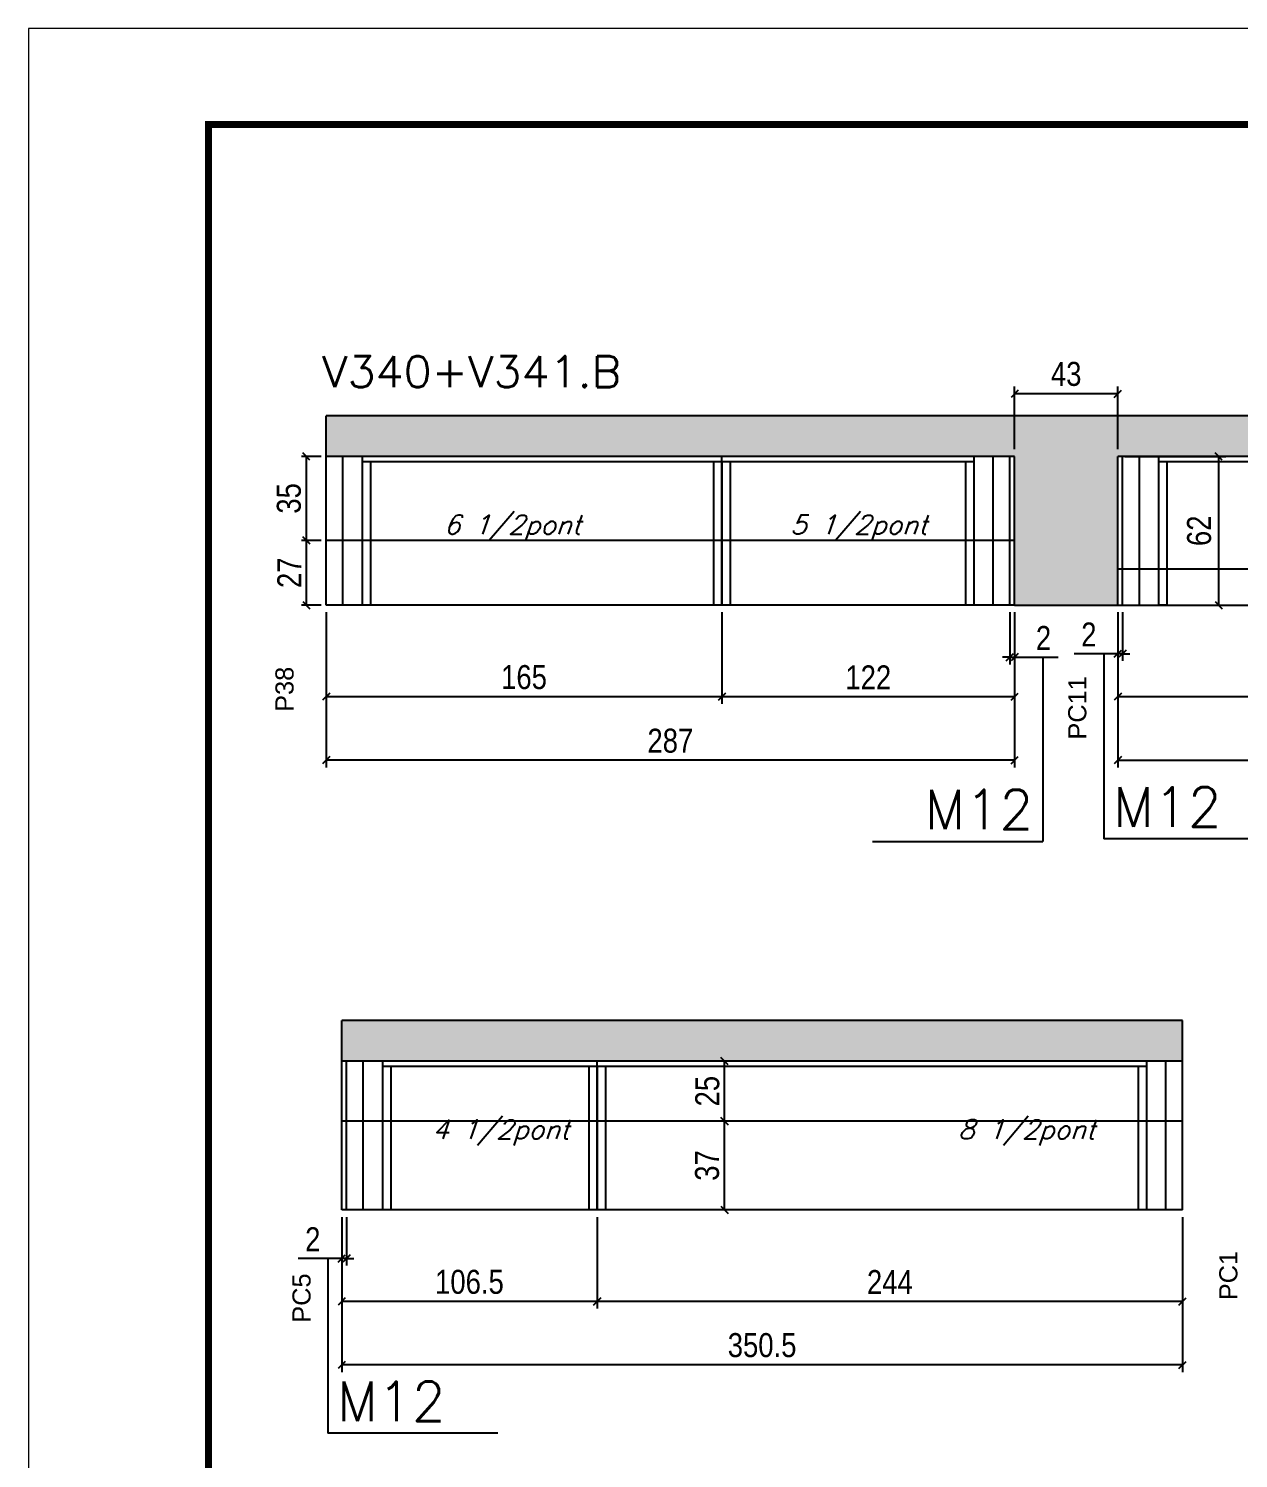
# Model space of a CAD drawing. Extents: x -3394 to 16474, y -5031 to 14397.
# Drawn here: x 4272 to 4777, y -1131 to -535 of the extents above; entities that cross this region are included whole.
import ezdxf

# ---------------------------------------------------------------- set-up
doc = ezdxf.new("R2010")
doc.units = 0
doc.linetypes.add('DASHED', pattern=[0.75, 0.5, -0.25])
doc.layers.get('0').update_dxf_attribs({"linetype": 'CONTINUOUS'})
doc.layers.get('Defpoints').update_dxf_attribs({"linetype": 'CONTINUOUS'})
for name, color, linetype in [('COTA', 241, 'CONTINUOUS'), ('NOMENCLATURA', 7, 'CONTINUOUS'), ('Painéis', 200, 'CONTINUOUS'), ('SARR_2.2x7', 40, 'CONTINUOUS'), ('SARR_3.5x7', 81, 'CONTINUOUS'), ('texto', 7, 'CONTINUOUS')]:
    doc.layers.add(name, color=color, linetype=linetype)
for name, color, linetype, lineweight in [('Folhas', 255, 'CONTINUOUS', 9), ('SARRAFO DE PRESSAO', 251, 'DASHED', 9), ('Texto Seção', 7, 'CONTINUOUS', 15)]:
    doc.layers.add(name, color=color, linetype=linetype, lineweight=lineweight)
doc.styles.add('ARIAL', font='arial.ttf')
doc.styles.add('COTA TECNICA', font='techl___.ttf', dxfattribs={"height": 10})
doc.styles.add('REGUA-120', font='ROMANS.shx', dxfattribs={"height": 15})
doc.styles.add('ROMANS', font='romans.shx')
doc.styles.get("Standard").update_dxf_attribs({"font": 'ROMANS.SHX'})
doc.dimstyles.new('PAINEL', dxfattribs={"dimtxt": 10, "dimasz": 3, "dimexe": 3, "dimexo": 3, "dimgap": 3, "dimtad": 1, "dimdec": 1, "dimzin": 12, "dimdsep": 46, "dimtxsty": 'COTA TECNICA', "dimblk1": 'OBLIQUE', "dimblk2": 'OBLIQUE', "dimsah": 1, "dimcen": 0.9, "dimclrd": 4, "dimclre": 4, "dimclrt": 240, "dimadec": 1, "dimazin": 3, "dimtfac": 1, "dimtdec": 1, "dimtmove": 0, "dimatfit": 3, "dimfxl": 1, "dimtolj": 1, "dimtzin": 12, "dimarcsym": 0})
pattern_1 = [(50, (-482.792, -6010.598), (9.1092334, -0.796954), [0.9525, -10.4775]), (355, (-482.792, -6010.598), (-1.762171, 9.552842), [0.762, -8.382029]), (100.45144, (-482.033, -6010.665), (7.347062, 8.755888), [0.8095, -8.904512]), (46.1842, (-482.792, -6008.058), (13.553952, -2.102116), [1.42875, -15.71625]), (96.63556, (-481.662, -6008.233), (11.870207, 12.371306), [1.21425, -13.35678]), (351.18415, (-482.792, -6008.058), (11.870207, 12.371306), [1.142998, -12.572987]), (21, (-481.522, -6008.693), (7.5807196, -5.11326), [0.9525, -10.4775]), (326, (-481.522, -6008.693), (3.090101, 9.209398), [0.762, -8.382]), (71.45144, (-480.89, -6009.119), (10.670821, 4.096138), [0.8095, -8.904497]), (37.5, (-482.792, -6010.5983), (0.1544302, 4.227752), [0, -8.2804, 0, -8.509, 0, -8.41375]), (7.5, (-482.792, -6010.5983), (3.340983, 5.0090287), [0, -4.8514, 0, -8.0899, 0, -3.20675]), (327.5, (-485.624, -6010.5983), (6.7795298, -0.2864372), [0, -3.175, 0, -9.906, 0, -13.1445]), (317.5, (-486.894, -6010.598), (7.406459, 1.2713246), [0, -4.1275, 0, -6.5786, 0, -9.3345])]

# ---------------------------------------------------------------- blocks, each defined once
blk = doc.blocks.new('9999999999')
at = {"layer": 'Folhas'}
blk.add_lwpolyline([(98138.98, 34190.21), (99623.98, 34190.21), (99623.98, 35240.21), (98138.98, 35240.21)], close=True, dxfattribs=at)
at = {"layer": 'Folhas', "color": 30, "const_width": 3}
blk.add_lwpolyline([(98213.98, 34230.21), (99583.98, 34230.21), (99583.98, 35200.21), (98213.98, 35200.21)], close=True, dxfattribs=at)
blk = doc.blocks.new('_Oblique')
at = {"color": 0, "linetype": 'ByBlock', "lineweight": -2}
blk.add_line((-0.5, -0.5), (0.5, 0.5), dxfattribs=at)
blk = doc.blocks.new('*D1767')
at = {"layer": 'COTA', "color": 4, "linetype": 'ByBlock', "lineweight": -2, "transparency": 16777216}
for p, q in [((4726.23, -778.33), (4726.23, -816.52)), ((4940.73, -778.33), (4940.73, -816.52)), ((4940.73, -813.52), (4726.23, -813.52))]:
    blk.add_line(p, q, dxfattribs=at)
at = {"layer": 'Defpoints', "color": 0, "linetype": 'ByBlock', "transparency": 16777216}
for p in [(4726.23, -775.33), (4940.73, -775.33), (4726.23, -813.52)]:
    blk.add_point(p, dxfattribs=at)
at = {"layer": 'COTA', "color": 4, "linetype": 'ByBlock', "lineweight": -2, "transparency": 16777216, "xscale": 3, "yscale": 3, "zscale": 3, "rotation": 180}
blk.add_blockref('_Oblique', (4726.23, -813.52), dxfattribs=at)
at = {"layer": 'COTA', "color": 4, "linetype": 'ByBlock', "lineweight": -2, "transparency": 16777216, "xscale": 3, "yscale": 3, "zscale": 3}
blk.add_blockref('_Oblique', (4940.73, -813.52), dxfattribs=at)
at = {"layer": 'COTA', "color": 240, "linetype": 'ByBlock', "transparency": 16777216, "insert": (4833.48, -805.41), "char_height": 10, "attachment_point": 5, "style": 'COTA TECNICA'}
blk.add_mtext('\\A1;214.5', dxfattribs=at)
blk = doc.blocks.new('*D1768')
at = {"layer": 'COTA', "color": 4, "linetype": 'ByBlock', "lineweight": -2, "transparency": 16777216}
for p, q in [((4396.23, -778.33), (4396.23, -843.02)), ((4683.23, -778.33), (4683.23, -843.02)), ((4683.23, -840.02), (4396.23, -840.02))]:
    blk.add_line(p, q, dxfattribs=at)
at = {"layer": 'Defpoints', "color": 0, "linetype": 'ByBlock', "transparency": 16777216}
for p in [(4396.23, -775.33), (4683.23, -775.33), (4396.23, -840.02)]:
    blk.add_point(p, dxfattribs=at)
at = {"layer": 'COTA', "color": 4, "linetype": 'ByBlock', "lineweight": -2, "transparency": 16777216, "xscale": 3, "yscale": 3, "zscale": 3, "rotation": 180}
blk.add_blockref('_Oblique', (4396.23, -840.02), dxfattribs=at)
at = {"layer": 'COTA', "color": 4, "linetype": 'ByBlock', "lineweight": -2, "transparency": 16777216, "xscale": 3, "yscale": 3, "zscale": 3}
blk.add_blockref('_Oblique', (4683.23, -840.02), dxfattribs=at)
at = {"layer": 'COTA', "color": 240, "linetype": 'ByBlock', "transparency": 16777216, "insert": (4539.73, -831.92), "char_height": 10, "attachment_point": 5, "style": 'COTA TECNICA'}
blk.add_mtext('\\A1;287', dxfattribs=at)
blk = doc.blocks.new('*D1769')
at = {"layer": 'COTA', "color": 4, "linetype": 'ByBlock', "lineweight": -2, "transparency": 16777216}
for p, q in [((4561.23, -778.33), (4561.23, -816.52)), ((4683.23, -778.33), (4683.23, -816.52)), ((4683.23, -813.52), (4561.23, -813.52))]:
    blk.add_line(p, q, dxfattribs=at)
at = {"layer": 'Defpoints', "color": 0, "linetype": 'ByBlock', "transparency": 16777216}
for p in [(4561.23, -775.33), (4683.23, -775.33), (4561.23, -813.52)]:
    blk.add_point(p, dxfattribs=at)
at = {"layer": 'COTA', "color": 4, "linetype": 'ByBlock', "lineweight": -2, "transparency": 16777216, "xscale": 3, "yscale": 3, "zscale": 3, "rotation": 180}
blk.add_blockref('_Oblique', (4561.23, -813.52), dxfattribs=at)
at = {"layer": 'COTA', "color": 4, "linetype": 'ByBlock', "lineweight": -2, "transparency": 16777216, "xscale": 3, "yscale": 3, "zscale": 3}
blk.add_blockref('_Oblique', (4683.23, -813.52), dxfattribs=at)
at = {"layer": 'COTA', "color": 240, "linetype": 'ByBlock', "transparency": 16777216, "insert": (4622.23, -805.46), "char_height": 10, "attachment_point": 5, "style": 'COTA TECNICA'}
blk.add_mtext('\\A1;122', dxfattribs=at)
blk = doc.blocks.new('*D1770')
at = {"layer": 'COTA', "color": 4, "linetype": 'ByBlock', "lineweight": -2, "transparency": 16777216}
for p, q in [((4396.23, -778.33), (4396.23, -816.52)), ((4561.23, -778.33), (4561.23, -816.52)), ((4561.23, -813.52), (4396.23, -813.52))]:
    blk.add_line(p, q, dxfattribs=at)
at = {"layer": 'Defpoints', "color": 0, "linetype": 'ByBlock', "transparency": 16777216}
for p in [(4396.23, -775.33), (4561.23, -775.33), (4396.23, -813.52)]:
    blk.add_point(p, dxfattribs=at)
at = {"layer": 'COTA', "color": 4, "linetype": 'ByBlock', "lineweight": -2, "transparency": 16777216, "xscale": 3, "yscale": 3, "zscale": 3, "rotation": 180}
blk.add_blockref('_Oblique', (4396.23, -813.52), dxfattribs=at)
at = {"layer": 'COTA', "color": 4, "linetype": 'ByBlock', "lineweight": -2, "transparency": 16777216, "xscale": 3, "yscale": 3, "zscale": 3}
blk.add_blockref('_Oblique', (4561.23, -813.52), dxfattribs=at)
at = {"layer": 'COTA', "color": 240, "linetype": 'ByBlock', "transparency": 16777216, "insert": (4478.73, -805.41), "char_height": 10, "attachment_point": 5, "style": 'COTA TECNICA'}
blk.add_mtext('\\A1;165', dxfattribs=at)
blk = doc.blocks.new('*D1771')
at = {"layer": 'COTA', "color": 4, "lineweight": -2, "transparency": 16777216}
for p, q in [((4683.23, -710.33), (4683.23, -684.2)), ((4726.23, -710.33), (4726.23, -684.2)), ((4726.23, -687.2), (4683.23, -687.2))]:
    blk.add_line(p, q, dxfattribs=at)
at = {"layer": 'Defpoints', "color": 0, "transparency": 16777216}
for p in [(4683.23, -687.2), (4683.23, -713.33), (4726.23, -713.33)]:
    blk.add_point(p, dxfattribs=at)
at = {"layer": 'COTA', "color": 4, "lineweight": -2, "transparency": 16777216, "xscale": 3, "yscale": 3, "zscale": 3, "rotation": 180}
blk.add_blockref('_Oblique', (4683.23, -687.2), dxfattribs=at)
at = {"layer": 'COTA', "color": 4, "lineweight": -2, "transparency": 16777216, "xscale": 3, "yscale": 3, "zscale": 3}
blk.add_blockref('_Oblique', (4726.23, -687.2), dxfattribs=at)
at = {"layer": 'COTA', "color": 240, "transparency": 16777216, "insert": (4704.73, -678.98), "char_height": 10, "attachment_point": 5, "style": 'COTA TECNICA'}
blk.add_mtext('\\A1;43', dxfattribs=at)
blk = doc.blocks.new('*D1789')
at = {"layer": 'COTA', "color": 4, "lineweight": -2, "transparency": 16777216}
for p, q in [((4729.23, -713.33), (4771.29, -713.33)), ((4768.29, -713.33), (4768.29, -775.33)), ((4729.23, -775.33), (4771.29, -775.33))]:
    blk.add_line(p, q, dxfattribs=at)
at = {"layer": 'Defpoints', "color": 0, "transparency": 16777216}
for p in [(4726.23, -713.33), (4726.23, -775.33), (4768.29, -775.33)]:
    blk.add_point(p, dxfattribs=at)
at = {"layer": 'COTA', "color": 4, "lineweight": -2, "transparency": 16777216, "xscale": 3, "yscale": 3, "zscale": 3}
for p, rotation in [((4768.29, -713.33), 90), ((4768.29, -775.33), 270)]:
    blk.add_blockref('_Oblique', p, dxfattribs=dict(at, rotation=rotation))
at = {"layer": 'COTA', "color": 240, "transparency": 16777216, "insert": (4760.19, -744.33), "char_height": 10, "attachment_point": 5, "rotation": 90, "style": 'COTA TECNICA'}
blk.add_mtext('\\A1;62', dxfattribs=at)
blk = doc.blocks.new('*D1790')
at = {"layer": 'COTA', "color": 4, "lineweight": -2, "transparency": 16777216}
for p, q in [((4726.23, -778.33), (4726.23, -843.02)), ((5186.73, -778.33), (5186.73, -843.02)), ((4726.23, -840.02), (5186.73, -840.02))]:
    blk.add_line(p, q, dxfattribs=at)
at = {"layer": 'Defpoints', "color": 0, "transparency": 16777216}
for p in [(4726.23, -775.33), (5186.73, -775.33), (5186.73, -840.02)]:
    blk.add_point(p, dxfattribs=at)
at = {"layer": 'COTA', "color": 4, "lineweight": -2, "transparency": 16777216, "xscale": 3, "yscale": 3, "zscale": 3, "rotation": 180}
blk.add_blockref('_Oblique', (4726.23, -840.02), dxfattribs=at)
at = {"layer": 'COTA', "color": 4, "lineweight": -2, "transparency": 16777216, "xscale": 3, "yscale": 3, "zscale": 3}
blk.add_blockref('_Oblique', (5186.73, -840.02), dxfattribs=at)
at = {"layer": 'COTA', "color": 240, "transparency": 16777216, "insert": (4956.48, -831.91), "char_height": 10, "attachment_point": 5, "style": 'COTA TECNICA'}
blk.add_mtext('\\A1;460.5', dxfattribs=at)
blk = doc.blocks.new('*D1778')
at = {"layer": 'COTA', "color": 4, "linetype": 'ByBlock', "lineweight": -2, "transparency": 16777216}
for p, q in [((4509.23, -1030.5), (4509.23, -1068.69)), ((4753.23, -1030.5), (4753.23, -1068.69)), ((4753.23, -1065.69), (4509.23, -1065.69))]:
    blk.add_line(p, q, dxfattribs=at)
at = {"layer": 'Defpoints', "color": 0, "linetype": 'ByBlock', "transparency": 16777216}
for p in [(4509.23, -1027.5), (4753.23, -1027.5), (4509.23, -1065.69)]:
    blk.add_point(p, dxfattribs=at)
at = {"layer": 'COTA', "color": 4, "linetype": 'ByBlock', "lineweight": -2, "transparency": 16777216, "xscale": 3, "yscale": 3, "zscale": 3, "rotation": 180}
blk.add_blockref('_Oblique', (4509.23, -1065.69), dxfattribs=at)
at = {"layer": 'COTA', "color": 4, "linetype": 'ByBlock', "lineweight": -2, "transparency": 16777216, "xscale": 3, "yscale": 3, "zscale": 3}
blk.add_blockref('_Oblique', (4753.23, -1065.69), dxfattribs=at)
at = {"layer": 'COTA', "color": 240, "linetype": 'ByBlock', "transparency": 16777216, "insert": (4631.23, -1057.61), "char_height": 10, "attachment_point": 5, "style": 'COTA TECNICA'}
blk.add_mtext('\\A1;244', dxfattribs=at)
blk = doc.blocks.new('*D1779')
at = {"layer": 'COTA', "color": 4, "linetype": 'ByBlock', "lineweight": -2, "transparency": 16777216}
for p, q in [((4402.73, -1030.5), (4402.73, -1068.69)), ((4509.23, -1030.5), (4509.23, -1068.69)), ((4509.23, -1065.69), (4402.73, -1065.69))]:
    blk.add_line(p, q, dxfattribs=at)
at = {"layer": 'Defpoints', "color": 0, "linetype": 'ByBlock', "transparency": 16777216}
for p in [(4402.73, -1027.5), (4509.23, -1027.5), (4402.73, -1065.69)]:
    blk.add_point(p, dxfattribs=at)
at = {"layer": 'COTA', "color": 4, "linetype": 'ByBlock', "lineweight": -2, "transparency": 16777216, "xscale": 3, "yscale": 3, "zscale": 3, "rotation": 180}
blk.add_blockref('_Oblique', (4402.73, -1065.69), dxfattribs=at)
at = {"layer": 'COTA', "color": 4, "linetype": 'ByBlock', "lineweight": -2, "transparency": 16777216, "xscale": 3, "yscale": 3, "zscale": 3}
blk.add_blockref('_Oblique', (4509.23, -1065.69), dxfattribs=at)
at = {"layer": 'COTA', "color": 240, "linetype": 'ByBlock', "transparency": 16777216, "insert": (4455.98, -1057.58), "char_height": 10, "attachment_point": 5, "style": 'COTA TECNICA'}
blk.add_mtext('\\A1;106.5', dxfattribs=at)
blk = doc.blocks.new('*D1794')
at = {"layer": 'COTA', "color": 4, "linetype": 'ByBlock', "lineweight": -2, "transparency": 16777216}
for p, q in [((4402.73, -1030.5), (4402.73, -1095.19)), ((4753.23, -1030.5), (4753.23, -1095.19)), ((4753.23, -1092.19), (4402.73, -1092.19))]:
    blk.add_line(p, q, dxfattribs=at)
at = {"layer": 'Defpoints', "color": 0, "linetype": 'ByBlock', "transparency": 16777216}
for p in [(4402.73, -1027.5), (4753.23, -1027.5), (4402.73, -1092.19)]:
    blk.add_point(p, dxfattribs=at)
at = {"layer": 'COTA', "color": 4, "linetype": 'ByBlock', "lineweight": -2, "transparency": 16777216, "xscale": 3, "yscale": 3, "zscale": 3, "rotation": 180}
blk.add_blockref('_Oblique', (4402.73, -1092.19), dxfattribs=at)
at = {"layer": 'COTA', "color": 4, "linetype": 'ByBlock', "lineweight": -2, "transparency": 16777216, "xscale": 3, "yscale": 3, "zscale": 3}
blk.add_blockref('_Oblique', (4753.23, -1092.19), dxfattribs=at)
at = {"layer": 'COTA', "color": 240, "linetype": 'ByBlock', "transparency": 16777216, "insert": (4577.98, -1083.97), "char_height": 10, "attachment_point": 5, "style": 'COTA TECNICA'}
blk.add_mtext('\\A1;350.5', dxfattribs=at)
blk = doc.blocks.new('*D1780')
at = {"layer": 'COTA', "color": 4, "lineweight": -2, "transparency": 16777216}
for p, q in [((4402.73, -1030.5), (4402.73, -1050.75)), ((4404.73, -1030.5), (4404.73, -1050.75)), ((4402.73, -1047.75), (4384.62, -1047.75)), ((4404.73, -1047.75), (4402.73, -1047.75)), ((4404.73, -1047.75), (4407.73, -1047.75))]:
    blk.add_line(p, q, dxfattribs=at)
at = {"layer": 'Defpoints', "color": 0, "transparency": 16777216}
for p in [(4402.73, -1027.5), (4404.73, -1027.5), (4402.73, -1047.75)]:
    blk.add_point(p, dxfattribs=at)
at = {"layer": 'COTA', "color": 4, "lineweight": -2, "transparency": 16777216, "xscale": 3, "yscale": 3, "zscale": 3}
blk.add_blockref('_Oblique', (4402.73, -1047.75), dxfattribs=at)
at = {"layer": 'COTA', "color": 4, "lineweight": -2, "transparency": 16777216, "xscale": 3, "yscale": 3, "zscale": 3, "rotation": 180}
blk.add_blockref('_Oblique', (4404.73, -1047.75), dxfattribs=at)
at = {"layer": 'COTA', "color": 240, "transparency": 16777216, "insert": (4390.68, -1039.75), "char_height": 10, "attachment_point": 5, "style": 'COTA TECNICA'}
blk.add_mtext('\\A1;2', dxfattribs=at)
blk = doc.blocks.new('*D1764')
at = {"layer": 'COTA', "color": 4, "lineweight": -2, "transparency": 16777216}
for p, q in [((4726.23, -778.33), (4726.23, -798.58)), ((4728.23, -778.33), (4728.23, -798.58)), ((4726.23, -795.58), (4708.12, -795.58)), ((4728.23, -795.58), (4726.23, -795.58)), ((4728.23, -795.58), (4731.23, -795.58))]:
    blk.add_line(p, q, dxfattribs=at)
at = {"layer": 'Defpoints', "color": 0, "transparency": 16777216}
for p in [(4726.23, -775.33), (4728.23, -775.33), (4726.23, -795.58)]:
    blk.add_point(p, dxfattribs=at)
at = {"layer": 'COTA', "color": 4, "lineweight": -2, "transparency": 16777216, "xscale": 3, "yscale": 3, "zscale": 3}
blk.add_blockref('_Oblique', (4726.23, -795.58), dxfattribs=at)
at = {"layer": 'COTA', "color": 4, "lineweight": -2, "transparency": 16777216, "xscale": 3, "yscale": 3, "zscale": 3, "rotation": 180}
blk.add_blockref('_Oblique', (4728.23, -795.58), dxfattribs=at)
at = {"layer": 'COTA', "color": 240, "transparency": 16777216, "insert": (4714.18, -787.58), "char_height": 10, "attachment_point": 5, "style": 'COTA TECNICA'}
blk.add_mtext('\\A1;2', dxfattribs=at)
blk = doc.blocks.new('*D1765')
at = {"layer": 'COTA', "color": 4, "lineweight": -2, "transparency": 16777216}
for p, q in [((4681.23, -778.33), (4681.23, -800.04)), ((4683.23, -778.33), (4683.23, -800.04)), ((4681.23, -797.04), (4678.23, -797.04)), ((4681.23, -797.04), (4683.23, -797.04)), ((4683.23, -797.04), (4701.34, -797.04))]:
    blk.add_line(p, q, dxfattribs=at)
at = {"layer": 'Defpoints', "color": 0, "transparency": 16777216}
for p in [(4681.23, -775.33), (4683.23, -775.33), (4683.23, -797.04)]:
    blk.add_point(p, dxfattribs=at)
at = {"layer": 'COTA', "color": 4, "lineweight": -2, "transparency": 16777216, "xscale": 3, "yscale": 3, "zscale": 3}
blk.add_blockref('_Oblique', (4681.23, -797.04), dxfattribs=at)
at = {"layer": 'COTA', "color": 4, "lineweight": -2, "transparency": 16777216, "xscale": 3, "yscale": 3, "zscale": 3, "rotation": 180}
blk.add_blockref('_Oblique', (4683.23, -797.04), dxfattribs=at)
at = {"layer": 'COTA', "color": 240, "transparency": 16777216, "insert": (4695.29, -789.04), "char_height": 10, "attachment_point": 5, "style": 'COTA TECNICA'}
blk.add_mtext('\\A1;2', dxfattribs=at)
blk = doc.blocks.new('*D2168')
at = {"layer": 'COTA', "color": 4, "linetype": 'Continuous', "lineweight": -2, "transparency": 16777216}
for p, q in [((4394.23, -713.33), (4385.96, -713.33)), ((4387.96, -713.33), (4387.96, -748.33)), ((4394.23, -748.33), (4385.96, -748.33))]:
    blk.add_line(p, q, dxfattribs=at)
at = {"layer": 'Defpoints', "color": 0, "linetype": 'Continuous', "transparency": 16777216}
for p in [(4396.23, -713.33), (4387.96, -748.33), (4396.23, -748.33)]:
    blk.add_point(p, dxfattribs=at)
at = {"layer": 'COTA', "color": 4, "linetype": 'Continuous', "lineweight": -2, "transparency": 16777216, "xscale": 3, "yscale": 3, "zscale": 3}
for p, rotation in [((4387.96, -713.33), 90), ((4387.96, -748.33), 270)]:
    blk.add_blockref('_Oblique', p, dxfattribs=dict(at, rotation=rotation))
at = {"layer": 'COTA', "color": 240, "linetype": 'Continuous', "transparency": 16777216, "insert": (4380.74, -730.83), "char_height": 10, "attachment_point": 5, "rotation": 90, "style": 'COTA TECNICA'}
blk.add_mtext('\\A1;35', dxfattribs=at)
blk = doc.blocks.new('*D2169')
at = {"layer": 'COTA', "color": 4, "linetype": 'Continuous', "lineweight": -2, "transparency": 16777216}
for p, q in [((4394.23, -748.33), (4385.96, -748.33)), ((4387.96, -748.33), (4387.96, -775.33)), ((4394.23, -775.33), (4385.96, -775.33))]:
    blk.add_line(p, q, dxfattribs=at)
at = {"layer": 'Defpoints', "color": 0, "linetype": 'Continuous', "transparency": 16777216}
for p in [(4396.23, -748.33), (4387.96, -775.33), (4396.23, -775.33)]:
    blk.add_point(p, dxfattribs=at)
at = {"layer": 'COTA', "color": 4, "linetype": 'Continuous', "lineweight": -2, "transparency": 16777216, "xscale": 3, "yscale": 3, "zscale": 3}
for p, rotation in [((4387.96, -748.33), 90), ((4387.96, -775.33), 270)]:
    blk.add_blockref('_Oblique', p, dxfattribs=dict(at, rotation=rotation))
at = {"layer": 'COTA', "color": 240, "linetype": 'Continuous', "transparency": 16777216, "insert": (4380.89, -761.83), "char_height": 10, "attachment_point": 5, "rotation": 90, "style": 'COTA TECNICA'}
blk.add_mtext('\\A1;27', dxfattribs=at)
blk = doc.blocks.new('*D2172')
at = {"layer": 'COTA', "color": 4, "linetype": 'Continuous', "lineweight": -2, "transparency": 16777216}
for p, q in [((4575.98, -990.5), (4560.29, -990.5)), ((4562.29, -1027.5), (4562.29, -990.5)), ((4575.98, -1027.5), (4560.29, -1027.5))]:
    blk.add_line(p, q, dxfattribs=at)
at = {"layer": 'Defpoints', "color": 0, "linetype": 'Continuous', "transparency": 16777216}
for p in [(4562.29, -990.5), (4577.98, -990.5), (4577.98, -1027.5)]:
    blk.add_point(p, dxfattribs=at)
at = {"layer": 'COTA', "color": 4, "linetype": 'Continuous', "lineweight": -2, "transparency": 16777216, "xscale": 3, "yscale": 3, "zscale": 3}
for p, rotation in [((4562.29, -990.5), 90), ((4562.29, -1027.5), 270)]:
    blk.add_blockref('_Oblique', p, dxfattribs=dict(at, rotation=rotation))
at = {"layer": 'COTA', "color": 240, "linetype": 'Continuous', "transparency": 16777216, "insert": (4555.07, -1009), "char_height": 10, "attachment_point": 5, "rotation": 90, "style": 'COTA TECNICA'}
blk.add_mtext('\\A1;37', dxfattribs=at)
blk = doc.blocks.new('*D2173')
at = {"layer": 'COTA', "color": 4, "linetype": 'Continuous', "lineweight": -2, "transparency": 16777216}
for p, q in [((4575.98, -965.5), (4560.29, -965.5)), ((4562.29, -990.5), (4562.29, -965.5)), ((4575.98, -990.5), (4560.29, -990.5))]:
    blk.add_line(p, q, dxfattribs=at)
at = {"layer": 'Defpoints', "color": 0, "linetype": 'Continuous', "transparency": 16777216}
for p in [(4562.29, -965.5), (4577.98, -965.5), (4577.98, -990.5)]:
    blk.add_point(p, dxfattribs=at)
at = {"layer": 'COTA', "color": 4, "linetype": 'Continuous', "lineweight": -2, "transparency": 16777216, "xscale": 3, "yscale": 3, "zscale": 3}
for p, rotation in [((4562.29, -965.5), 90), ((4562.29, -990.5), 270)]:
    blk.add_blockref('_Oblique', p, dxfattribs=dict(at, rotation=rotation))
at = {"layer": 'COTA', "color": 240, "linetype": 'Continuous', "transparency": 16777216, "insert": (4555.18, -978), "char_height": 10, "attachment_point": 5, "rotation": 90, "style": 'COTA TECNICA'}
blk.add_mtext('\\A1;25', dxfattribs=at)

msp = doc.modelspace()

# ---------------------------------------------------------------- hatches: boundary and pattern name
at = {"layer": 'COTA', "linetype": 'Continuous'}
h = msp.add_hatch(dxfattribs=at)
h.set_pattern_fill('AR-CONC', color=256, scale=0.05)
h.set_pattern_definition(pattern_1)
h.paths.add_polyline_path([(4726.23, -713.33), (5186.73, -713.33), (5186.73, -760.33), (5216.73, -760.33), (5216.73, -713.33), (5676.73, -713.33), (5676.73, -696.33), (4683.23, -696.33), (4396.23, -696.33), (4396.23, -713.33), (4683.23, -713.33), (4683.23, -775.33), (4726.23, -775.33)])
h = msp.add_hatch(dxfattribs=at)
h.set_pattern_fill('AR-CONC', color=256, scale=0.05)
h.set_pattern_definition(pattern_1)
h.paths.add_polyline_path([(4753.23, -948.5), (4402.73, -948.5), (4402.73, -965.5), (4753.23, -965.5)])

# ---------------------------------------------------------------- linework, layer by layer
at = {"layer": 'COTA', "linetype": 'ByBlock'}
for p, q in [((4683.23, -696.33), (4396.23, -696.33)), ((4396.23, -713.33), (4396.23, -696.33)), ((5676.73, -696.33), (4683.23, -696.33))]:
    msp.add_line(p, q, dxfattribs=at)
at = {"layer": 'COTA', "linetype": 'Continuous'}
for p, q in [((4683.23, -775.33), (4726.23, -775.33)), ((4753.23, -948.5), (4402.73, -948.5)), ((4753.23, -965.5), (4753.23, -948.5))]:
    msp.add_line(p, q, dxfattribs=at)
at = {"layer": 'NOMENCLATURA', "linetype": 'Continuous'}
for p, q in [((4694.94, -797.38), (4694.94, -873.88)), ((4720.44, -795.86), (4720.44, -872.81)), ((4624.05, -873.88), (4694.94, -873.88)), ((4791.33, -872.81), (4720.44, -872.81)), ((4396.94, -1048.03), (4396.94, -1120.64)), ((4467.83, -1120.64), (4396.94, -1120.64))]:
    msp.add_line(p, q, dxfattribs=at)
at = {"layer": 'Painéis', "linetype": 'ByBlock'}
for p, q in [((4683.23, -713.33), (4396.23, -713.33)), ((4396.23, -775.33), (4396.23, -713.33)), ((4561.23, -775.33), (4561.23, -713.33)), ((4681.23, -775.33), (4681.23, -713.33)), ((4683.23, -775.33), (4683.23, -713.33)), ((5186.73, -713.33), (4726.23, -713.33)), ((4726.23, -775.33), (4726.23, -713.33)), ((4728.23, -775.33), (4728.23, -713.33)), ((4683.23, -748.33), (4396.23, -748.33)), ((5186.73, -760.33), (4726.23, -760.33)), ((4683.23, -775.33), (4396.23, -775.33)), ((4753.23, -965.5), (4402.73, -965.5)), ((4402.73, -1027.5), (4402.73, -965.5)), ((4404.73, -1027.5), (4404.73, -965.5)), ((4509.23, -1027.5), (4509.23, -965.5)), ((4753.23, -1027.5), (4753.23, -965.5)), ((4753.23, -990.5), (4402.73, -990.5)), ((4753.23, -1027.5), (4402.73, -1027.5))]:
    msp.add_line(p, q, dxfattribs=at)
at = {"layer": 'Painéis'}
for p, q in [((4726.23, -775.33), (5676.73, -775.33)), ((4402.73, -965.5), (4402.73, -948.5))]:
    msp.add_line(p, q, dxfattribs=at)
at = {"layer": 'SARR_2.2x7', "linetype": 'Continuous'}
for p, q in [((4403.23, -775.33), (4403.23, -713.33)), ((4674.23, -775.33), (4674.23, -713.33)), ((4735.23, -775.33), (4735.23, -713.33)), ((4561.23, -715.53), (4411.23, -715.53)), ((4666.23, -715.53), (4561.23, -715.53)), ((4940.73, -715.53), (4743.23, -715.53)), ((4411.73, -1027.5), (4411.73, -965.5)), ((4746.23, -1027.5), (4746.23, -965.5)), ((4509.23, -967.7), (4419.73, -967.7)), ((4738.23, -967.7), (4509.23, -967.7))]:
    msp.add_line(p, q, dxfattribs=at)
at = {"layer": 'SARR_3.5x7'}
for p, q in [((4411.23, -713.33), (4411.23, -775.33)), ((4666.23, -713.33), (4666.23, -775.33)), ((4743.23, -713.33), (4743.23, -775.33)), ((4414.73, -715.53), (4414.73, -775.33)), ((4557.73, -715.53), (4557.73, -775.33)), ((4561.23, -715.53), (4561.23, -775.33)), ((4564.73, -715.53), (4564.73, -775.33)), ((4662.73, -715.53), (4662.73, -775.33)), ((4746.73, -715.53), (4746.73, -775.33)), ((4414.73, -775.33), (4411.23, -775.33)), ((4561.23, -775.33), (4557.73, -775.33)), ((4564.73, -775.33), (4561.23, -775.33)), ((4666.23, -775.33), (4662.73, -775.33)), ((4746.73, -775.33), (4743.23, -775.33)), ((4419.73, -965.5), (4419.73, -1027.5)), ((4738.23, -965.5), (4738.23, -1027.5)), ((4423.23, -967.7), (4423.23, -1027.5)), ((4505.73, -967.7), (4505.73, -1027.5)), ((4509.23, -967.7), (4509.23, -1027.5)), ((4512.73, -967.7), (4512.73, -1027.5)), ((4734.73, -967.7), (4734.73, -1027.5)), ((4423.23, -1027.5), (4419.73, -1027.5)), ((4509.23, -1027.5), (4505.73, -1027.5)), ((4512.73, -1027.5), (4509.23, -1027.5)), ((4738.23, -1027.5), (4734.73, -1027.5))]:
    msp.add_line(p, q, dxfattribs=at)

# ---------------------------------------------------------------- block references
at = {"layer": 'SARRAFO DE PRESSAO', "color": 6, "linetype": 'ByBlock'}
msp.add_blockref('9999999999', (-93866.77, -35775.13), dxfattribs=at)

# ---------------------------------------------------------------- texts
at = {"layer": 'NOMENCLATURA', "linetype": 'Continuous', "style": 'ARIAL'}
for s, p in [('P38', (4382.66, -819.84)), ('PC11', (4713.14, -831.4)), ('PC1', (4776.11, -1065.19)), ('PC5', (4389.75, -1074.57))]:
    msp.add_text(s, height=7.567, rotation=90, dxfattribs=at).set_placement(p)
at = {"layer": 'NOMENCLATURA', "linetype": 'Continuous'}
for p in [(4645.74, -868.82), (4724.31, -867.75), (4400.81, -1115.58)]:
    msp.add_text('M12', height=16.5, dxfattribs=at).set_placement(p)
at = {"layer": 'texto', "color": 2, "char_height": 8, "attachment_point": 5, "style": 'ROMANS'}
for s, insert in [('{\\Q19;\\C256;6 1/2pont}', (4473.9, -743.11)), ('{\\Q19;\\C256;5 1/2pont}', (4618.23, -743.11)), ('{\\Q19;\\C256;4 1/2pont}', (4469, -995.28)), ('{\\Q19;\\C256;8 1/2pont}', (4688.23, -995.28))]:
    msp.add_mtext(s, dxfattribs=dict(at, insert=insert))
at = {"layer": 'Texto Seção', "style": 'REGUA-120', "width": 1.05}
msp.add_text('V340+V341.B', height=13, dxfattribs=at).set_placement((4394.61, -684.48))

# ---------------------------------------------------------------- dimensions: what is measured, and where the dimension line sits
at = {"layer": 'COTA'}
for base, p2, angle, picture, middle in [((4683.23, -687.2), (4683.23, -713.33), 180, '*D1771', (4704.73, -678.98)), ((4768.29, -775.33), (4726.23, -775.33), 90, '*D1789', (4760.19, -744.33))]:
    dim = msp.add_linear_dim(base=base, p1=(4726.23, -713.33), p2=p2, angle=angle, dimstyle='PAINEL', dxfattribs=at)
    dim.commit()
    dim.dimension.update_dxf_attribs({"geometry": picture, "text_midpoint": middle})
at = {"layer": 'COTA', "linetype": 'Continuous'}
for base, p1, p2, override, picture, middle in [((4387.96, -748.33), (4396.23, -713.33), (4396.23, -748.33), {"dimexe": 2, "dimexo": 2, "dimgap": 2, "dimadec": 8, "dimtix": 1, "dimatfit": 2, "dimldrblk": 'Oblique'}, '*D2168', (4380.74, -730.83)), ((4387.96, -775.33), (4396.23, -748.33), (4396.23, -775.33), {"dimexe": 2, "dimexo": 2, "dimgap": 2, "dimadec": 8, "dimtix": 1, "dimtmove": 1, "dimatfit": 2, "dimldrblk": 'Oblique'}, '*D2169', (4380.89, -761.83)), ((4562.29, -965.5), (4577.98, -990.5), (4577.98, -965.5), {"dimexe": 2, "dimexo": 2, "dimgap": 2, "dimadec": 8, "dimtix": 1, "dimtmove": 1, "dimatfit": 2, "dimldrblk": 'Oblique'}, '*D2173', (4555.18, -978)), ((4562.29, -990.5), (4577.98, -1027.5), (4577.98, -990.5), {"dimexe": 2, "dimexo": 2, "dimgap": 2, "dimadec": 8, "dimtix": 1, "dimatfit": 2, "dimldrblk": 'Oblique'}, '*D2172', (4555.07, -1009))]:
    dim = msp.add_linear_dim(base=base, p1=p1, p2=p2, angle=90, dimstyle='PAINEL', override=override, dxfattribs=at)
    dim.commit()
    dim.dimension.update_dxf_attribs({"geometry": picture, "text_midpoint": middle})
at = {"layer": 'COTA', "linetype": 'ByBlock'}
for base, p1, p2, picture, middle in [((4396.23, -840.02), (4683.23, -775.33), (4396.23, -775.33), '*D1768', (4539.73, -831.92)), ((4561.23, -813.52), (4683.23, -775.33), (4561.23, -775.33), '*D1769', (4622.23, -805.46)), ((4402.73, -1092.19), (4753.23, -1027.5), (4402.73, -1027.5), '*D1794', (4577.98, -1083.97)), ((4509.23, -1065.69), (4753.23, -1027.5), (4509.23, -1027.5), '*D1778', (4631.23, -1057.61))]:
    dim = msp.add_linear_dim(base=base, p1=p1, p2=p2, angle=180, dimstyle='PAINEL', dxfattribs=at)
    dim.commit()
    dim.dimension.update_dxf_attribs({"geometry": picture, "text_midpoint": middle})
for base, p1, p2, picture, middle in [((4396.23, -813.52), (4561.23, -775.33), (4396.23, -775.33), '*D1770', (4478.73, -805.41)), ((4726.23, -813.52), (4940.73, -775.33), (4726.23, -775.33), '*D1767', (4833.48, -805.41)), ((4402.73, -1065.69), (4509.23, -1027.5), (4402.73, -1027.5), '*D1779', (4455.98, -1057.58))]:
    dim = msp.add_linear_dim(base=base, p1=p1, p2=p2, angle=180, dimstyle='PAINEL', override={"dimtmove": 1}, dxfattribs=at)
    dim.commit()
    dim.dimension.update_dxf_attribs({"geometry": picture, "text_midpoint": middle})
at = {"layer": 'COTA'}
for base, p1, p2, picture, middle in [((4683.23, -797.04), (4681.23, -775.33), (4683.23, -775.33), '*D1765', (4695.29, -789.04)), ((5186.73, -840.02), (4726.23, -775.33), (5186.73, -775.33), '*D1790', (4956.48, -831.91))]:
    dim = msp.add_linear_dim(base=base, p1=p1, p2=p2, dimstyle='PAINEL', dxfattribs=at)
    dim.commit()
    dim.dimension.update_dxf_attribs({"geometry": picture, "text_midpoint": middle})
for base, p1, p2, picture, middle in [((4726.23, -795.58), (4728.23, -775.33), (4726.23, -775.33), '*D1764', (4714.18, -795.58)), ((4402.73, -1047.75), (4404.73, -1027.5), (4402.73, -1027.5), '*D1780', (4390.68, -1047.75))]:
    dim = msp.add_linear_dim(base=base, p1=p1, p2=p2, dimstyle='PAINEL', dxfattribs=at)
    dim.commit()
    dim.dimension.update_dxf_attribs({"geometry": picture, "text_midpoint": middle, "dimtype": 160})

doc.saveas('drawing.dxf')
